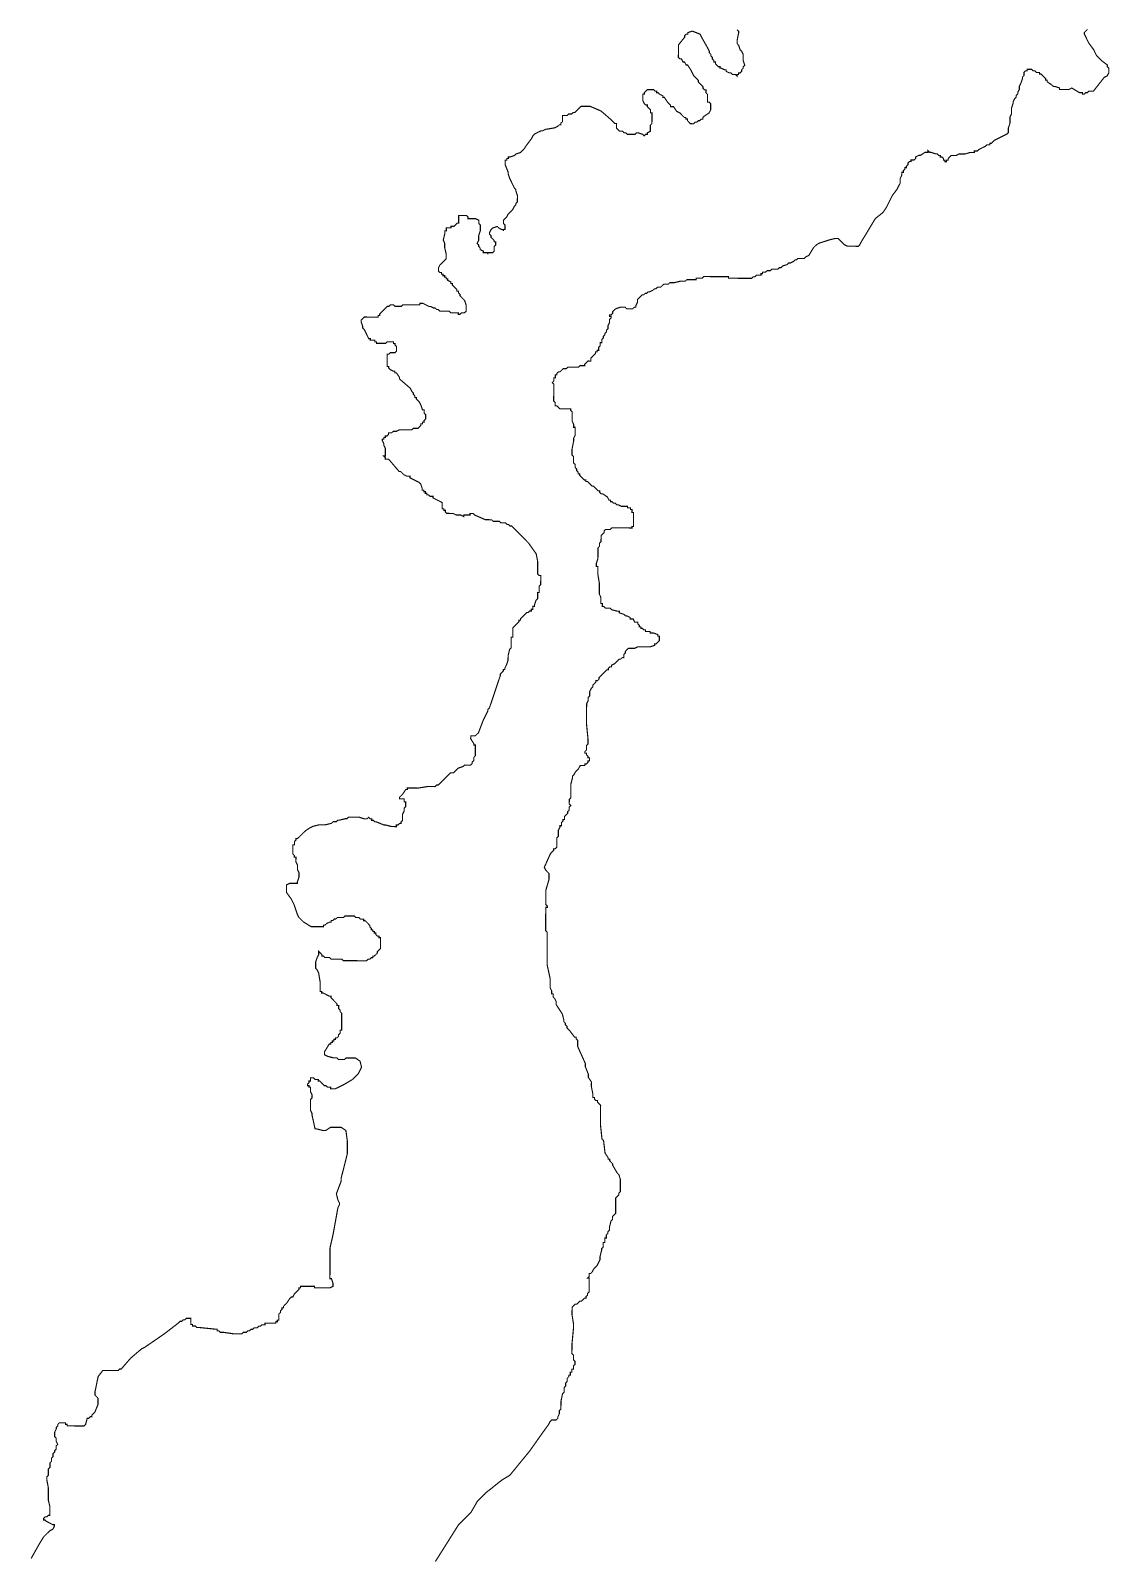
# Model space of a CAD drawing. Header units: metres. Extents: x 319816 to 366074, y 1739234 to 1838803.
# Drawn here: x 355863 to 358699, y 1747260 to 1751273 of the extents above; entities that cross this region are included whole.
import ezdxf

# ---------------------------------------------------------------- set-up
doc = ezdxf.new("R2010")
doc.units = ezdxf.units.M
doc.header["$MEASUREMENT"] = 0
doc.layers.add('HAZARDS LINE', color=1, linetype='Continuous')

msp = doc.modelspace()

# ---------------------------------------------------------------- linework, layer by layer
at = {"layer": 'HAZARDS LINE', "lineweight": 18, "const_width": 3}
for points in [[(357719.9, 1751274.8), (357723.9, 1751270.7), (357723.9, 1751266.7), (357719.8, 1751246.4), (357719.8, 1751242.3), (357719.8, 1751238.3), (357723.8, 1751234.2), (357727.8, 1751222), (357731.9, 1751217.9), (357735.9, 1751209.8), (357735.9, 1751205.8), (357735.9, 1751201.7), (357735.9, 1751197.6), (357735.8, 1751193.6), (357739.8, 1751181.4), (357735.8, 1751177.4), (357735.8, 1751173.3), (357731.7, 1751169.3), (357731.7, 1751165.2), (357727.6, 1751161.2), (357723.6, 1751161.2), (357723.5, 1751157.1), (357719.5, 1751157.1), (357719.5, 1751153.1), (357715.4, 1751157.2), (357711.4, 1751157.2), (357707.3, 1751157.2), (357703.3, 1751161.3), (357699.2, 1751161.3), (357691.1, 1751165.4), (357691.1, 1751169.4), (357687.1, 1751169.4), (357679, 1751173.5), (357674.9, 1751173.5), (357674.9, 1751177.6), (357670.9, 1751177.6), (357666.8, 1751181.7), (357662.8, 1751185.7), (357662.8, 1751189.8), (357658.8, 1751189.8), (357658.8, 1751193.9), (357654.7, 1751197.9), (357654.7, 1751202), (357650.7, 1751206.1), (357650.7, 1751210.1), (357646.7, 1751214.2), (357646.7, 1751218.3), (357642.7, 1751226.4), (357626.5, 1751254.8), (357622.5, 1751263), (357602.3, 1751271.1), (357590.1, 1751267.1), (357590.1, 1751263.1), (357586, 1751263.1), (357581.9, 1751259.1), (357581.9, 1751255), (357565.6, 1751234.8), (357565.6, 1751230.7), (357565.5, 1751206.4), (357565.5, 1751202.3), (357569.6, 1751198.2), (357573.6, 1751198.2), (357577.6, 1751190.1), (357581.7, 1751190.1), (357585.7, 1751182), (357589.8, 1751181.9), (357597.8, 1751169.7), (357605.9, 1751153.5), (357609.9, 1751149.4), (357618, 1751141.3), (357618, 1751137.2), (357622, 1751133.1), (357626.1, 1751129.1), (357630.1, 1751125), (357630.1, 1751120.9), (357634.2, 1751116.9), (357638.2, 1751116.9), (357638.2, 1751112.8), (357638.2, 1751108.7), (357642.2, 1751104.7), (357642.2, 1751096.6), (357642.2, 1751092.5), (357642.2, 1751088.5), (357642.2, 1751084.4), (357646.2, 1751084.4), (357650.3, 1751080.3), (357650.2, 1751076.3), (357650.2, 1751072.2), (357650.2, 1751068.1), (357650.2, 1751064.1), (357646.1, 1751056), (357633.9, 1751047.9), (357629.8, 1751043.9), (357629.8, 1751039.8), (357625.8, 1751039.8), (357621.7, 1751035.8), (357617.6, 1751035.8), (357613.6, 1751031.8), (357609.5, 1751031.8), (357605.4, 1751027.7), (357601.4, 1751027.7), (357597.3, 1751027.8), (357593.3, 1751031.8), (357589.3, 1751035.9), (357589.3, 1751040), (357585.2, 1751040), (357585.2, 1751044), (357581.2, 1751044), (357569, 1751056.3), (357560.9, 1751060.3), (357552.9, 1751072.5), (357548.8, 1751072.6), (357544.8, 1751072.6), (357544.8, 1751076.6), (357540.7, 1751080.7), (357536.7, 1751084.8), (357528.6, 1751097), (357524.6, 1751097), (357524.6, 1751101), (357516.5, 1751105.1), (357512.4, 1751109.2), (357508.4, 1751109.2), (357508.4, 1751113.3), (357504.3, 1751113.3), (357500.3, 1751117.4), (357496.3, 1751117.4), (357492.2, 1751117.4), (357488.1, 1751117.4), (357484.1, 1751117.4), (357480, 1751113.4), (357475.9, 1751109.3), (357475.9, 1751105.3), (357471.9, 1751105.3), (357471.9, 1751101.2), (357471.8, 1751097.2), (357471.8, 1751093.1), (357471.8, 1751089.1), (357475.8, 1751080.9), (357479.9, 1751076.9), (357483.9, 1751076.8), (357483.9, 1751072.8), (357488, 1751068.7), (357492, 1751064.6), (357492, 1751060.6), (357492, 1751056.5), (357496, 1751056.5), (357496, 1751052.5), (357496, 1751048.4), (357496, 1751044.3), (357496, 1751040.3), (357496, 1751036.2), (357495.9, 1751032.2), (357495.9, 1751028.1), (357491.9, 1751024.1), (357491.8, 1751020), (357491.8, 1751016), (357491.8, 1751011.9), (357491.8, 1751007.9), (357483.7, 1751003.8), (357483.7, 1750999.8), (357479.6, 1750999.8), (357475.5, 1750995.7), (357471.5, 1750999.8), (357459.3, 1751003.9), (357455.3, 1751003.9), (357451.2, 1750999.9), (357443.1, 1750999.9), (357439, 1750999.9), (357435, 1750999.9), (357430.9, 1751000), (357426.9, 1751004), (357422.8, 1751004), (357418.8, 1751008.1), (357414.7, 1751008.1), (357410.7, 1751008.1), (357406.6, 1751012.2), (357402.6, 1751016.3), (357402.6, 1751024.4), (357402.6, 1751028.5), (357398.6, 1751028.5), (357394.5, 1751032.5), (357390.5, 1751036.6), (357362.2, 1751061.1), (357333.8, 1751073.3), (357329.8, 1751073.3), (357325.7, 1751073.4), (357321.7, 1751073.4), (357317.6, 1751073.4), (357313.6, 1751073.4), (357309.5, 1751073.4), (357305.4, 1751069.4), (357301.4, 1751065.3), (357297.3, 1751061.3), (357293.2, 1751057.2), (357289.2, 1751057.3), (357285.1, 1751053.2), (357281, 1751053.2), (357277, 1751053.2), (357272.9, 1751049.2), (357268.9, 1751049.2), (357264.8, 1751049.2), (357260.8, 1751049.2), (357260.7, 1751033), (357256.6, 1751029), (357256.6, 1751024.9), (357252.6, 1751024.9), (357248.5, 1751020.9), (357240.4, 1751016.9), (357216, 1751012.9), (357207.9, 1751008.9), (357203.8, 1751008.9), (357195.7, 1751004.9), (357187.6, 1751000.8), (357183.5, 1750996.8), (357179.4, 1750988.7), (357167.2, 1750972.5), (357159, 1750960.4), (357155, 1750956.3), (357150.9, 1750952.3), (357138.7, 1750948.3), (357134.6, 1750944.2), (357122.5, 1750940.2), (357118.4, 1750940.2), (357118.4, 1750936.2), (357114.3, 1750936.2), (357114.3, 1750932.1), (357110.3, 1750932.1), (357110.2, 1750920), (357118.3, 1750899.7), (357118.2, 1750895.6), (357122.3, 1750883.4), (357130.3, 1750867.2), (357134.3, 1750859), (357138.4, 1750855), (357138.4, 1750850.9), (357142.4, 1750838.7), (357142.4, 1750834.7), (357142.3, 1750830.6), (357142.3, 1750826.5), (357142.3, 1750822.5), (357138.2, 1750818.4), (357138.2, 1750814.4), (357134.2, 1750810.3), (357130.1, 1750802.2), (357121.9, 1750794.2), (357117.9, 1750790.1), (357113.8, 1750782), (357109.7, 1750778), (357105.6, 1750773.9), (357105.6, 1750769.9), (357105.6, 1750765.8), (357109.6, 1750761.8), (357109.6, 1750757.7), (357109.6, 1750753.6), (357109.6, 1750749.6), (357105.5, 1750749.6), (357105.5, 1750745.5), (357105.5, 1750749.6), (357101.5, 1750749.6), (357093.4, 1750753.7), (357089.4, 1750757.8), (357077.2, 1750753.8), (357073.1, 1750749.7), (357069, 1750741.6), (357069, 1750737.6), (357073, 1750733.5), (357073, 1750729.4), (357077.1, 1750725.4), (357081.1, 1750721.3), (357081.1, 1750717.2), (357085.2, 1750717.2), (357085.1, 1750713.2), (357085.1, 1750709.1), (357081.1, 1750705.1), (357081, 1750701), (357081, 1750696.9), (357081, 1750692.9), (357076.9, 1750688.8), (357072.9, 1750688.9), (357068.8, 1750688.9), (357064.8, 1750688.9), (357064.8, 1750684.8), (357064.8, 1750688.9), (357060.7, 1750688.9), (357056.7, 1750688.9), (357052.6, 1750688.9), (357052.6, 1750693), (357044.5, 1750697.1), (357044.5, 1750701.1), (357040.5, 1750705.2), (357040.5, 1750709.3), (357036.5, 1750713.3), (357040.5, 1750721.4), (357040.6, 1750725.5), (357040.6, 1750729.5), (357040.6, 1750733.6), (357044.7, 1750745.8), (357044.7, 1750749.8), (357044.7, 1750753.9), (357044.7, 1750757.9), (357044.7, 1750762), (357040.7, 1750766.1), (357040.7, 1750770.1), (357040.7, 1750774.2), (357032.6, 1750778.3), (357028.6, 1750778.3), (357024.5, 1750778.3), (357020.5, 1750778.3), (357016.4, 1750778.3), (357012.4, 1750778.3), (357012.4, 1750782.4), (357008.3, 1750786.5), (357004.3, 1750786.5), (357000.2, 1750786.5), (356996.2, 1750786.5), (356992.1, 1750786.5), (356988.1, 1750786.5), (356988, 1750782.5), (356988, 1750778.4), (356988, 1750774.4), (356988, 1750770.3), (356988, 1750766.2), (356983.9, 1750766.3), (356979.9, 1750762.2), (356975.8, 1750758.2), (356967.7, 1750758.2), (356967.7, 1750754.1), (356963.6, 1750754.2), (356959.5, 1750754.2), (356955.5, 1750754.2), (356955.5, 1750750.1), (356955.5, 1750746.1), (356951.4, 1750746.1), (356951.4, 1750742), (356951.4, 1750738), (356947.3, 1750721.8), (356951.3, 1750713.6), (356951.3, 1750709.6), (356951.3, 1750705.5), (356951.2, 1750701.5), (356955.2, 1750685.2), (356955.2, 1750681.2), (356955.2, 1750677.1), (356955.2, 1750673.1), (356951.1, 1750669), (356947.1, 1750665), (356943, 1750660.9), (356938.9, 1750656.9), (356934.8, 1750648.8), (356934.8, 1750644.7), (356934.8, 1750640.7), (356938.8, 1750636.6), (356942.9, 1750636.6), (356942.9, 1750632.5), (356946.9, 1750632.5), (356946.9, 1750628.5), (356951, 1750628.4), (356951, 1750624.4), (356955, 1750624.4), (356955, 1750620.3), (356959.1, 1750620.3), (356959.1, 1750616.2), (356967.1, 1750612.2), (356967.1, 1750608.1), (356971.2, 1750608.1), (356971.2, 1750604), (356975.2, 1750600), (356979.3, 1750595.9), (356983.3, 1750591.8), (356983.3, 1750587.8), (356987.3, 1750587.7), (356987.3, 1750583.7), (356991.4, 1750579.6), (356991.4, 1750575.6), (356995.4, 1750571.5), (356999.4, 1750567.4), (357003.5, 1750563.4), (357007.5, 1750551.2), (357007.5, 1750547.1), (357007.4, 1750539), (357007.4, 1750534.9), (357003.4, 1750530.9), (356999.3, 1750530.9), (356995.3, 1750530.9), (356991.2, 1750526.9), (356987.1, 1750526.9), (356987.1, 1750531), (356983.1, 1750531), (356979, 1750531), (356975, 1750531), (356966.9, 1750531), (356962.8, 1750535.1), (356958.8, 1750535.1), (356954.7, 1750535.1), (356946.6, 1750535.2), (356942.5, 1750535.2), (356938.5, 1750535.2), (356934.4, 1750539.3), (356930.4, 1750539.3), (356926.3, 1750543.3), (356922.3, 1750543.4), (356914.2, 1750547.4), (356910.1, 1750547.5), (356893.9, 1750555.6), (356889.9, 1750555.6), (356885.8, 1750555.7), (356885.8, 1750551.6), (356881.8, 1750551.6), (356877.7, 1750551.6), (356873.6, 1750551.6), (356861.5, 1750551.7), (356857.4, 1750551.7), (356853.4, 1750551.7), (356849.3, 1750551.7), (356845.2, 1750551.7), (356841.2, 1750551.8), (356837.1, 1750547.7), (356829, 1750547.7), (356825, 1750547.8), (356820.9, 1750547.8), (356816.9, 1750551.8), (356812.8, 1750551.9), (356808.7, 1750551.9), (356804.7, 1750547.8), (356800.6, 1750547.8), (356796.5, 1750543.8), (356780.3, 1750527.6), (356780.2, 1750523.6), (356776.2, 1750523.6), (356776.2, 1750519.5), (356772.1, 1750519.6), (356768.1, 1750519.6), (356764, 1750519.6), (356747.8, 1750519.6), (356743.7, 1750519.7), (356739.7, 1750519.7), (356735.6, 1750515.6), (356731.5, 1750511.6), (356731.5, 1750507.5), (356735.5, 1750495.3), (356735.5, 1750491.3), (356739.6, 1750487.2), (356751.6, 1750462.8), (356755.7, 1750462.8), (356755.7, 1750458.8), (356763.8, 1750458.7), (356767.8, 1750458.7), (356767.8, 1750454.7), (356771.9, 1750454.6), (356771.9, 1750450.6), (356775.9, 1750450.6), (356780, 1750450.6), (356788.1, 1750450.5), (356796.2, 1750450.5), (356800.3, 1750454.5), (356804.3, 1750454.5), (356808.4, 1750454.5), (356812.5, 1750454.5), (356816.5, 1750454.5), (356816.5, 1750450.4), (356820.5, 1750450.4), (356820.5, 1750446.4), (356824.6, 1750442.3), (356824.6, 1750438.2), (356824.5, 1750434.2), (356824.5, 1750430.1), (356820.5, 1750426.1), (356816.4, 1750426.1), (356812.3, 1750426.1), (356808.3, 1750426.1), (356804.2, 1750422.1), (356800.2, 1750422.1), (356800.2, 1750418), (356800.1, 1750414), (356800.1, 1750397.7), (356800.1, 1750393.7), (356800.1, 1750389.6), (356804.1, 1750389.6), (356804.1, 1750385.6), (356808.1, 1750381.5), (356816.2, 1750377.4), (356820.3, 1750377.4), (356820.3, 1750373.3), (356824.3, 1750373.3), (356832.4, 1750361.1), (356832.4, 1750357.1), (356860.7, 1750332.6), (356864.7, 1750324.5), (356868.8, 1750320.4), (356868.7, 1750316.4), (356872.8, 1750312.3), (356872.8, 1750308.2), (356876.8, 1750308.2), (356876.8, 1750304.2), (356880.9, 1750300.1), (356884.9, 1750296), (356888.9, 1750287.9), (356892.9, 1750275.7), (356897, 1750275.7), (356897, 1750271.6), (356897, 1750267.6), (356901, 1750263.5), (356901, 1750259.5), (356901, 1750255.4), (356901, 1750251.3), (356896.9, 1750247.3), (356896.9, 1750243.2), (356892.8, 1750243.3), (356892.8, 1750239.2), (356888.7, 1750239.2), (356888.7, 1750235.2), (356884.7, 1750231.1), (356880.6, 1750227.1), (356876.5, 1750227.1), (356868.4, 1750227.1), (356864.4, 1750223.1), (356860.3, 1750223.1), (356856.2, 1750223.1), (356852.2, 1750223.1), (356848.1, 1750223.1), (356844.1, 1750223.2), (356840, 1750223.2), (356836, 1750223.2), (356831.9, 1750223.2), (356823.8, 1750219.2), (356819.7, 1750219.2), (356815.7, 1750219.2), (356811.6, 1750215.2), (356807.5, 1750215.2), (356803.5, 1750215.2), (356803.5, 1750211.1), (356799.4, 1750207.1), (356795.3, 1750207.1), (356795.3, 1750203), (356791.3, 1750203.1), (356791.3, 1750199), (356787.2, 1750199), (356787.2, 1750195), (356791.2, 1750186.8), (356791.2, 1750182.8), (356795.2, 1750174.6), (356795.2, 1750170.6), (356795.2, 1750162.5), (356795.2, 1750158.4), (356795.2, 1750154.4), (356791.1, 1750154.4), (356795.1, 1750150.3), (356795.1, 1750146.2), (356799.2, 1750146.2), (356803.2, 1750146.2), (356807.3, 1750142.1), (356831.5, 1750113.7), (356835.6, 1750113.6), (356843.7, 1750105.5), (356851.8, 1750101.4), (356859.9, 1750101.4), (356859.8, 1750097.3), (356884.1, 1750085.1), (356888.2, 1750081), (356892.2, 1750068.8), (356892.2, 1750064.8), (356896.2, 1750064.7), (356896.2, 1750060.7), (356900.3, 1750060.7), (356900.3, 1750056.6), (356904.3, 1750056.6), (356904.3, 1750052.5), (356908.4, 1750052.5), (356912.4, 1750048.5), (356920.5, 1750048.4), (356920.5, 1750044.4), (356944.8, 1750032.1), (356944.8, 1750028.1), (356944.8, 1750024), (356944.8, 1750020), (356944.7, 1750015.9), (356948.8, 1750015.9), (356948.8, 1750011.8), (356952.8, 1750011.8), (356952.8, 1750007.8), (356956.9, 1750003.7), (356960.9, 1750003.7), (356969, 1750003.6), (356973.1, 1750003.6), (356981.2, 1749999.5), (356985.2, 1749999.5), (356989.3, 1749999.5), (356993.4, 1749999.5), (357001.4, 1749995.4), (357001.5, 1749999.5), (357005.5, 1749999.5), (357009.6, 1749999.4), (357013.6, 1749999.4), (357017.7, 1749999.4), (357017.7, 1750003.5), (357021.8, 1750003.4), (357025.8, 1750003.4), (357029.9, 1749999.4), (357058.2, 1749987.1), (357062.3, 1749987.1), (357070.4, 1749987), (357074.4, 1749987), (357078.5, 1749983), (357082.5, 1749982.9), (357086.6, 1749982.9), (357090.6, 1749982.9), (357094.7, 1749982.9), (357098.7, 1749978.8), (357102.8, 1749978.8), (357106.8, 1749978.8), (357110.9, 1749978.8), (357114.9, 1749974.7), (357119, 1749974.7), (357123, 1749970.6), (357127.1, 1749970.6), (357135.2, 1749962.5), (357143.3, 1749954.3), (357171.6, 1749925.8), (357191.7, 1749897.4), (357195.7, 1749877.1), (357195.7, 1749864.9), (357195.7, 1749860.8), (357195.6, 1749856.8), (357195.6, 1749852.7), (357195.6, 1749848.7), (357195.6, 1749844.6), (357199.6, 1749840.5), (357203.7, 1749840.5), (357203.7, 1749836.5), (357203.7, 1749832.4), (357203.7, 1749828.4), (357203.6, 1749824.3), (357203.6, 1749820.2), (357203.6, 1749816.2), (357199.5, 1749812.1), (357199.5, 1749795.9), (357195.4, 1749795.9), (357195.4, 1749791.9), (357195.4, 1749787.8), (357195.4, 1749783.8), (357195.4, 1749779.7), (357191.3, 1749775.7), (357187.2, 1749763.5), (357187.2, 1749759.5), (357183.1, 1749759.5), (357183.1, 1749755.4), (357183.1, 1749751.4), (357179, 1749751.4), (357179, 1749747.3), (357175, 1749747.3), (357170.9, 1749743.3), (357166.9, 1749743.3), (357162.8, 1749739.3), (357158.7, 1749735.2), (357150.6, 1749727.1), (357150.6, 1749723.1), (357146.5, 1749723.1), (357146.5, 1749719), (357130.2, 1749702.9), (357130.2, 1749698.8), (357130.2, 1749694.7), (357130.2, 1749690.7), (357130.1, 1749678.5), (357126.1, 1749678.5), (357126, 1749650.1), (357121.9, 1749646.1), (357117.8, 1749629.9), (357117.8, 1749625.8), (357117.7, 1749617.7), (357113.6, 1749605.6), (357109.5, 1749597.5), (357109.5, 1749593.4), (357105.5, 1749593.4), (357105.5, 1749589.4), (357101.4, 1749585.3), (357097.3, 1749581.3), (357097.3, 1749577.2), (357068.6, 1749492.1), (357064.5, 1749488.1), (357064.5, 1749484), (357060.4, 1749475.9), (357052.3, 1749459.7), (357040, 1749427.3), (357035.9, 1749423.3), (357031.8, 1749419.2), (357027.8, 1749419.2), (357023.7, 1749419.3), (357019.7, 1749419.3), (357019.7, 1749415.2), (357019.6, 1749411.2), (357027.7, 1749399), (357027.7, 1749394.9), (357031.8, 1749394.9), (357031.7, 1749390.8), (357031.7, 1749386.8), (357031.7, 1749382.7), (357031.7, 1749378.7), (357031.7, 1749374.6), (357031.7, 1749370.6), (357031.7, 1749366.5), (357027.6, 1749362.5), (357027.6, 1749358.4), (357027.6, 1749354.3), (357023.5, 1749350.3), (357023.5, 1749346.2), (357019.4, 1749342.2), (357015.3, 1749342.2), (357011.3, 1749342.2), (357007.2, 1749342.2), (357003.2, 1749342.3), (356999.1, 1749338.2), (356986.9, 1749334.2), (356978.8, 1749326.1), (356974.7, 1749322.1), (356966.6, 1749322.1), (356962.5, 1749318.1), (356958.5, 1749314), (356954.4, 1749310), (356950.3, 1749305.9), (356946.2, 1749301.9), (356942.2, 1749297.9), (356938.1, 1749293.8), (356934, 1749289.8), (356930, 1749289.8), (356925.9, 1749285.7), (356921.8, 1749285.8), (356917.8, 1749285.8), (356913.7, 1749285.8), (356909.7, 1749285.8), (356905.6, 1749285.8), (356881.3, 1749281.8), (356877.2, 1749281.9), (356869.1, 1749281.9), (356861, 1749281.9), (356856.9, 1749281.9), (356852.9, 1749281.9), (356852.9, 1749277.9), (356848.8, 1749277.9), (356840.7, 1749265.8), (356836.6, 1749261.7), (356832.5, 1749257.7), (356832.5, 1749253.6), (356836.6, 1749253.6), (356840.6, 1749253.6), (356844.7, 1749253.6), (356844.7, 1749249.5), (356844.6, 1749245.5), (356848.7, 1749245.4), (356848.7, 1749241.4), (356848.6, 1749233.3), (356844.6, 1749229.2), (356844.5, 1749221.1), (356840.5, 1749213), (356840.4, 1749209), (356840.4, 1749204.9), (356840.4, 1749200.9), (356840.4, 1749196.8), (356836.3, 1749192.8), (356836.3, 1749188.7), (356832.3, 1749188.7), (356828.2, 1749184.7), (356824.1, 1749184.7), (356824.1, 1749180.6), (356820.1, 1749180.6), (356812, 1749180.7), (356795.7, 1749184.8), (356791.7, 1749184.8), (356771.4, 1749193), (356767.4, 1749193), (356763.3, 1749197.1), (356759.3, 1749197.1), (356759.3, 1749201.1), (356755.2, 1749201.2), (356751.2, 1749205.2), (356747.1, 1749201.2), (356739, 1749201.2), (356726.9, 1749205.3), (356722.8, 1749205.3), (356718.8, 1749205.3), (356714.7, 1749205.4), (356710.6, 1749205.4), (356706.6, 1749205.4), (356702.5, 1749205.4), (356698.5, 1749205.4), (356694.4, 1749201.4), (356690.3, 1749201.4), (356674.1, 1749197.4), (356670.1, 1749197.4), (356666, 1749193.4), (356657.9, 1749193.4), (356653.8, 1749189.3), (356637.6, 1749185.4), (356633.5, 1749185.4), (356629.4, 1749185.4), (356625.4, 1749185.4), (356621.3, 1749185.4), (356605.1, 1749181.4), (356597, 1749177.4), (356584.8, 1749169.3), (356564.4, 1749149.1), (356560.4, 1749149.1), (356560.3, 1749145.1), (356556.3, 1749141), (356556.2, 1749132.9), (356552.2, 1749132.9), (356552.2, 1749128.9), (356552.2, 1749124.8), (356552.1, 1749120.7), (356552.1, 1749116.7), (356552.1, 1749112.6), (356552.1, 1749108.6), (356556.1, 1749104.5), (356556.1, 1749100.4), (356560.2, 1749100.4), (356560.2, 1749096.4), (356560.1, 1749088.3), (356564.2, 1749080.1), (356564.1, 1749072), (356564.1, 1749068), (356568.2, 1749059.8), (356568.1, 1749055.8), (356568.1, 1749051.7), (356568.1, 1749047.7), (356564, 1749035.5), (356564, 1749031.5), (356559.9, 1749031.5), (356555.9, 1749031.5), (356551.8, 1749031.5), (356547.8, 1749031.5), (356543.7, 1749031.5), (356535.6, 1749027.5), (356535.6, 1749023.4), (356535.5, 1749011.3), (356535.5, 1749007.2), (356547.6, 1748990.9), (356555.7, 1748974.7), (356563.7, 1748950.3), (356567.7, 1748942.2), (356571.8, 1748938.1), (356579.9, 1748930), (356600.1, 1748917.7), (356604.2, 1748917.7), (356608.2, 1748917.7), (356612.3, 1748917.7), (356620.4, 1748917.7), (356624.4, 1748917.6), (356628.5, 1748917.6), (356632.5, 1748917.6), (356632.6, 1748921.7), (356636.6, 1748921.7), (356640.7, 1748925.7), (356648.8, 1748929.7), (356652.9, 1748929.7), (356652.9, 1748933.8), (356656.9, 1748933.8), (356661, 1748937.8), (356665.1, 1748937.8), (356669.1, 1748941.8), (356673.2, 1748941.8), (356677.2, 1748941.8), (356681.3, 1748941.8), (356685.4, 1748941.8), (356689.4, 1748945.8), (356693.5, 1748945.8), (356697.5, 1748945.8), (356701.6, 1748945.8), (356705.7, 1748945.8), (356709.7, 1748945.7), (356713.8, 1748945.7), (356717.8, 1748941.7), (356721.9, 1748941.6), (356725.9, 1748941.6), (356730, 1748937.6), (356734, 1748937.5), (356738.1, 1748937.5), (356738.1, 1748933.5), (356742.1, 1748933.5), (356746.2, 1748929.4), (356750.2, 1748925.3), (356754.2, 1748921.2), (356754.2, 1748917.2), (356758.3, 1748913.1), (356758.3, 1748909.1), (356762.3, 1748909), (356762.3, 1748905), (356766.4, 1748905), (356766.3, 1748900.9), (356770.4, 1748900.9), (356770.4, 1748896.8), (356774.4, 1748892.8), (356778.5, 1748892.8), (356778.5, 1748888.7), (356782.5, 1748888.7), (356782.5, 1748884.6), (356782.5, 1748880.6), (356782.5, 1748876.5), (356782.5, 1748872.5), (356782.4, 1748868.4), (356782.4, 1748864.3), (356782.4, 1748860.3), (356778.3, 1748856.2), (356774.3, 1748852.2), (356774.3, 1748848.1), (356770.2, 1748844.1), (356766.1, 1748840.1), (356762.1, 1748840.1), (356762.1, 1748836), (356758, 1748836), (356753.9, 1748832), (356749.9, 1748832), (356745.8, 1748828), (356741.7, 1748828), (356737.7, 1748828), (356733.6, 1748828), (356729.6, 1748828), (356725.5, 1748828), (356721.5, 1748828.1), (356717.4, 1748828.1), (356713.3, 1748828.1), (356709.3, 1748828.1), (356705.2, 1748828.1), (356701.2, 1748828.1), (356697.1, 1748828.1), (356693.1, 1748828.2), (356689, 1748828.2), (356685, 1748828.2), (356680.9, 1748832.3), (356676.9, 1748832.3), (356672.8, 1748832.3), (356668.7, 1748832.3), (356664.7, 1748832.3), (356660.6, 1748832.3), (356656.6, 1748832.3), (356652.5, 1748832.4), (356648.5, 1748836.4), (356644.4, 1748836.4), (356640.4, 1748836.5), (356636.3, 1748836.5), (356632.3, 1748840.5), (356628.2, 1748840.6), (356628.2, 1748844.6), (356620.1, 1748852.8), (356620.1, 1748848.7), (356620.1, 1748844.6), (356616, 1748836.5), (356611.9, 1748824.4), (356611.9, 1748820.3), (356611.9, 1748812.2), (356611.9, 1748808.2), (356615.9, 1748804.1), (356619.9, 1748796), (356623.9, 1748771.6), (356623.9, 1748755.4), (356623.8, 1748751.3), (356623.8, 1748747.3), (356627.9, 1748747.3), (356627.9, 1748743.2), (356631.9, 1748743.2), (356640, 1748739.1), (356648.1, 1748735), (356652.2, 1748735), (356652.2, 1748730.9), (356656.2, 1748726.9), (356660.2, 1748722.8), (356664.3, 1748718.7), (356668.3, 1748714.7), (356668.3, 1748710.6), (356672.4, 1748710.6), (356672.4, 1748706.5), (356672.3, 1748702.5), (356676.4, 1748698.4), (356676.4, 1748694.3), (356680.4, 1748690.3), (356680.4, 1748686.2), (356680.4, 1748682.2), (356680.4, 1748678.1), (356680.3, 1748674), (356680.3, 1748670), (356680.3, 1748665.9), (356680.3, 1748661.9), (356680.3, 1748657.8), (356680.3, 1748653.8), (356680.3, 1748649.7), (356680.2, 1748645.6), (356676.2, 1748645.7), (356676.2, 1748641.6), (356676.2, 1748637.5), (356672.1, 1748633.5), (356672.1, 1748629.4), (356668, 1748625.4), (356664, 1748625.4), (356663.9, 1748621.4), (356659.9, 1748621.4), (356659.9, 1748617.3), (356655.8, 1748617.3), (356655.8, 1748613.3), (356651.7, 1748613.3), (356651.7, 1748609.2), (356647.7, 1748609.3), (356635.4, 1748589), (356635.4, 1748585), (356635.4, 1748580.9), (356643.5, 1748576.8), (356659.7, 1748572.7), (356663.8, 1748572.7), (356667.8, 1748572.7), (356671.9, 1748568.6), (356675.9, 1748568.6), (356680, 1748568.6), (356684, 1748568.6), (356688.1, 1748568.5), (356692.2, 1748572.6), (356696.2, 1748572.6), (356700.3, 1748572.6), (356704.3, 1748572.5), (356708.4, 1748572.5), (356712.4, 1748572.5), (356716.5, 1748572.5), (356728.6, 1748564.3), (356732.6, 1748548.1), (356724.5, 1748531.9), (356708.2, 1748515.7), (356687.9, 1748503.6), (356663.5, 1748491.5), (356659.4, 1748491.6), (356655.4, 1748491.6), (356651.3, 1748491.6), (356651.3, 1748495.6), (356647.3, 1748495.7), (356643.2, 1748495.7), (356639.2, 1748499.7), (356635.1, 1748499.8), (356631.1, 1748503.8), (356623, 1748512), (356618.9, 1748512), (356618.9, 1748516), (356614.9, 1748516.1), (356610.8, 1748516.1), (356606.8, 1748520.1), (356602.7, 1748520.2), (356598.7, 1748520.2), (356598.7, 1748516.1), (356598.6, 1748512.1), (356594.6, 1748512.1), (356594.6, 1748508), (356590.5, 1748504), (356590.5, 1748499.9), (356594.5, 1748499.9), (356594.5, 1748495.8), (356598.6, 1748495.8), (356598.6, 1748491.8), (356598.6, 1748487.7), (356598.5, 1748483.7), (356602.6, 1748475.5), (356602.5, 1748467.4), (356598.5, 1748463.4), (356598.5, 1748459.3), (356598.4, 1748455.3), (356598.4, 1748451.2), (356598.4, 1748443.1), (356598.4, 1748439), (356598.4, 1748435), (356602.4, 1748426.9), (356602.4, 1748422.8), (356610.4, 1748386.3), (356614.4, 1748386.2), (356630.6, 1748382.1), (356638.7, 1748382.1), (356650.9, 1748390.2), (356655, 1748390.2), (356659.1, 1748390.1), (356667.2, 1748390.1), (356671.2, 1748390.1), (356679.3, 1748390.1), (356691.5, 1748381.9), (356695.4, 1748353.5), (356695.3, 1748321), (356678.9, 1748256.2), (356678.8, 1748248.1), (356666.5, 1748215.7), (356670.5, 1748199.4), (356674.6, 1748191.3), (356674.6, 1748187.2), (356670.5, 1748179.1), (356658.1, 1748110.2), (356649.8, 1748073.7), (356649.8, 1748069.7), (356649.7, 1748053.5), (356649.7, 1748049.4), (356649.7, 1748033.2), (356649.7, 1748029.1), (356649.5, 1747996.7), (356649.5, 1747992.6), (356653.6, 1747992.6), (356657.6, 1747980.4), (356657.6, 1747972.3), (356649.4, 1747968.3), (356633.2, 1747968.3), (356629.2, 1747968.3), (356625.1, 1747968.4), (356621, 1747968.4), (356617, 1747968.4), (356608.9, 1747968.4), (356608.9, 1747972.5), (356604.8, 1747972.5), (356592.7, 1747972.5), (356588.6, 1747972.5), (356584.6, 1747972.6), (356580.5, 1747972.6), (356576.4, 1747972.6), (356572.4, 1747972.6), (356572.4, 1747968.5), (356568.3, 1747968.6), (356568.3, 1747964.5), (356560.2, 1747956.4), (356556.1, 1747952.4), (356552, 1747944.3), (356547.9, 1747944.3), (356543.9, 1747940.3), (356535.7, 1747928.1), (356531.6, 1747924.1), (356527.6, 1747920), (356527.6, 1747916), (356523.5, 1747916), (356523.5, 1747911.9), (356519.4, 1747907.9), (356519.4, 1747903.8), (356515.3, 1747899.8), (356515.3, 1747895.7), (356515.3, 1747891.7), (356515.3, 1747887.6), (356515.3, 1747883.6), (356511.2, 1747883.6), (356511.2, 1747879.5), (356507.2, 1747879.5), (356507.1, 1747875.5), (356503.1, 1747875.5), (356499, 1747875.5), (356495, 1747875.5), (356490.9, 1747875.5), (356486.9, 1747875.5), (356482.8, 1747875.6), (356478.7, 1747875.6), (356478.7, 1747871.5), (356470.6, 1747871.5), (356466.5, 1747867.5), (356462.5, 1747867.5), (356458.4, 1747863.5), (356454.4, 1747863.5), (356450.3, 1747863.5), (356446.2, 1747859.5), (356442.2, 1747859.5), (356438.1, 1747855.4), (356434.1, 1747855.5), (356430, 1747851.4), (356425.9, 1747851.4), (356421.9, 1747851.4), (356417.8, 1747847.4), (356413.7, 1747847.4), (356409.7, 1747847.4), (356401.6, 1747847.5), (356397.5, 1747847.5), (356369.1, 1747851.6), (356361, 1747851.7), (356357, 1747855.7), (356352.9, 1747855.7), (356352.9, 1747859.8), (356348.9, 1747859.8), (356308.3, 1747864), (356304.3, 1747864), (356300.2, 1747864), (356296.2, 1747868.1), (356292.1, 1747868.1), (356288.1, 1747868.1), (356288.1, 1747872.2), (356284, 1747872.2), (356284.1, 1747876.3), (356284.1, 1747884.4), (356284.1, 1747888.4), (356280, 1747888.5), (356276, 1747888.5), (356271.9, 1747888.5), (356267.9, 1747884.4), (356263.8, 1747884.5), (356259.7, 1747880.4), (356255.7, 1747880.4), (356251.6, 1747876.4), (356215, 1747848.1), (356162.1, 1747811.8), (356154, 1747807.8), (356125.5, 1747783.5), (356101.1, 1747755.2), (356097, 1747755.2), (356093, 1747751.2), (356084.9, 1747751.2), (356064.6, 1747751.3), (356056.5, 1747751.3), (356052.4, 1747751.3), (356040.2, 1747735.2), (356031.9, 1747694.6), (356031.9, 1747690.6), (356031.9, 1747686.5), (356040, 1747678.4), (356039.9, 1747670.2), (356039.9, 1747662.1), (356031.7, 1747641.9), (356023.6, 1747633.8), (356023.6, 1747629.7), (356019.5, 1747629.8), (356015.5, 1747625.7), (356011.4, 1747625.7), (356007.3, 1747609.5), (356003.2, 1747605.5), (355999.2, 1747605.5), (355995.1, 1747605.5), (355991, 1747605.5), (355987, 1747605.5), (355974.8, 1747605.6), (355970.8, 1747605.6), (355966.7, 1747605.6), (355962.6, 1747605.6), (355958.6, 1747605.6), (355958.6, 1747609.7), (355954.6, 1747609.7), (355954.6, 1747613.8), (355950.5, 1747613.8), (355946.5, 1747613.8), (355942.4, 1747613.8), (355938.3, 1747613.8), (355934.3, 1747609.8), (355934.3, 1747605.7), (355930.2, 1747601.7), (355930.2, 1747597.6), (355926.1, 1747589.5), (355926.1, 1747585.5), (355926.1, 1747581.4), (355926, 1747577.3), (355930.1, 1747573.3), (355930.1, 1747565.2), (355934.1, 1747557), (355930, 1747553), (355930, 1747544.9), (355925.9, 1747540.8), (355925.9, 1747536.8), (355921.8, 1747532.7), (355921.8, 1747528.7), (355921.8, 1747524.6), (355917.7, 1747520.6), (355917.7, 1747516.5), (355917.7, 1747512.5), (355913.6, 1747508.4), (355913.6, 1747504.4), (355913.6, 1747500.3), (355913.6, 1747496.3), (355909.5, 1747492.2), (355909.5, 1747488.2), (355909.5, 1747484.1), (355909.5, 1747480), (355909.5, 1747476), (355905.4, 1747471.9), (355905.4, 1747467.9), (355905.4, 1747463.8), (355909.3, 1747443.5), (355909.3, 1747439.5), (355909.3, 1747435.4), (355909.3, 1747431.4), (355909.3, 1747427.3), (355909.3, 1747423.2), (355909.3, 1747419.2), (355909.2, 1747415.1), (355909.2, 1747411.1), (355913.2, 1747394.8), (355913.2, 1747390.8), (355913.2, 1747386.7), (355913.2, 1747382.7), (355913.1, 1747370.5), (355909.1, 1747370.5), (355905, 1747366.5), (355901, 1747366.5), (355896.9, 1747362.4), (355896.9, 1747358.4), (355900.9, 1747358.4), (355905, 1747354.3), (355913.1, 1747350.2), (355921.2, 1747346.1), (355925.2, 1747346.1), (355925.2, 1747342.1), (355921.1, 1747334), (355913, 1747329.9), (355896.7, 1747313.8), (355884.5, 1747293.5), (355864.1, 1747257.1)], [(356926.7, 1747249.2), (356987.9, 1747346.4), (357020.5, 1747378.7), (357036.8, 1747407.1), (357061.2, 1747431.3), (357101.9, 1747463.6), (357122.2, 1747475.7), (357175.2, 1747540.4), (357203.7, 1747580.9), (357224.1, 1747609.2), (357228.2, 1747617.3), (357232.3, 1747621.4), (357236.3, 1747621.3), (357240.4, 1747621.3), (357244.4, 1747621.3), (357248.5, 1747625.4), (357248.5, 1747629.4), (357252.6, 1747637.5), (357252.6, 1747641.6), (357252.6, 1747645.6), (357256.7, 1747649.7), (357256.7, 1747653.7), (357256.7, 1747657.8), (357256.8, 1747661.8), (357256.8, 1747665.9), (357256.8, 1747670), (357260.9, 1747690.2), (357265, 1747694.3), (357265, 1747698.3), (357265, 1747706.4), (357269.1, 1747710.5), (357269.1, 1747714.5), (357269.1, 1747718.6), (357273.2, 1747722.6), (357273.2, 1747726.7), (357273.2, 1747730.7), (357277.3, 1747734.8), (357277.3, 1747738.8), (357281.4, 1747738.8), (357281.4, 1747742.9), (357281.4, 1747746.9), (357285.5, 1747746.9), (357285.5, 1747751), (357285.5, 1747755), (357289.5, 1747755), (357289.6, 1747759.1), (357289.6, 1747763.1), (357293.6, 1747767.2), (357293.7, 1747771.2), (357293.7, 1747775.3), (357289.6, 1747779.4), (357289.6, 1747783.4), (357289.7, 1747787.5), (357289.7, 1747791.5), (357285.6, 1747795.6), (357285.6, 1747799.7), (357285.7, 1747811.8), (357285.7, 1747820), (357289.9, 1747864.6), (357289.9, 1747868.6), (357290, 1747872.7), (357286, 1747897), (357286, 1747901.1), (357286, 1747909.2), (357286.1, 1747913.3), (357286.1, 1747917.3), (357290.1, 1747921.4), (357294.2, 1747925.4), (357298.3, 1747925.4), (357302.3, 1747929.4), (357306.4, 1747933.5), (357310.5, 1747933.5), (357314.5, 1747937.5), (357318.6, 1747941.5), (357322.7, 1747941.5), (357322.7, 1747945.6), (357326.7, 1747949.6), (357326.8, 1747953.7), (357330.8, 1747957.7), (357330.8, 1747961.8), (357330.9, 1747965.8), (357330.9, 1747969.9), (357330.9, 1747973.9), (357330.9, 1747978), (357330.9, 1747982.1), (357330.9, 1747986.1), (357330.9, 1747990.2), (357331, 1747994.2), (357326.9, 1747994.2), (357331, 1747998.3), (357331, 1748002.3), (357331, 1748006.4), (357335.1, 1748006.4), (357339.1, 1748010.4), (357343.2, 1748018.5), (357347.3, 1748022.6), (357351.4, 1748026.6), (357359.5, 1748042.8), (357359.5, 1748046.9), (357359.6, 1748050.9), (357363.7, 1748067.1), (357363.7, 1748071.2), (357367.8, 1748075.2), (357367.8, 1748079.3), (357367.8, 1748087.4), (357371.9, 1748087.4), (357371.9, 1748091.5), (357371.9, 1748095.5), (357371.9, 1748099.6), (357376, 1748099.5), (357376, 1748103.6), (357376, 1748107.7), (357380.1, 1748111.7), (357380.1, 1748115.8), (357384.1, 1748119.8), (357384.2, 1748123.9), (357384.2, 1748127.9), (357388.3, 1748144.1), (357392.4, 1748148.2), (357392.4, 1748152.2), (357392.4, 1748156.3), (357400.5, 1748164.4), (357400.5, 1748168.4), (357400.6, 1748172.5), (357400.6, 1748180.6), (357400.6, 1748188.7), (357400.6, 1748192.8), (357400.6, 1748196.8), (357400.7, 1748204.9), (357404.7, 1748209), (357408.8, 1748213), (357408.8, 1748217.1), (357412.9, 1748221.1), (357412.9, 1748225.2), (357412.9, 1748229.2), (357412.9, 1748233.3), (357413, 1748237.3), (357413, 1748245.5), (357413, 1748253.6), (357409, 1748265.8), (357405, 1748269.8), (357392.9, 1748290.2), (357392.9, 1748294.2), (357388.8, 1748298.3), (357384.8, 1748302.4), (357384.8, 1748306.4), (357380.7, 1748306.4), (357380.8, 1748310.5), (357372.7, 1748322.7), (357368.8, 1748355.2), (357364.7, 1748359.2), (357360.8, 1748395.7), (357360.8, 1748399.8), (357360.8, 1748403.9), (357360.8, 1748407.9), (357360.9, 1748436.3), (357360.9, 1748440.4), (357361, 1748448.5), (357352.9, 1748456.6), (357352.9, 1748460.7), (357348.9, 1748460.7), (357344.8, 1748464.8), (357344.8, 1748468.8), (357340.8, 1748468.8), (357340.8, 1748472.9), (357340.8, 1748477), (357336.8, 1748497.3), (357336.8, 1748501.3), (357336.8, 1748505.4), (357336.9, 1748509.4), (357328.8, 1748521.6), (357328.8, 1748525.7), (357328.8, 1748529.7), (357320.8, 1748550), (357320.8, 1748554.1), (357320.8, 1748558.2), (357300.7, 1748602.9), (357300.7, 1748606.9), (357300.7, 1748611), (357300.7, 1748615), (357300.7, 1748619.1), (357296.7, 1748623.2), (357296.7, 1748627.2), (357292.7, 1748627.2), (357280.5, 1748643.5), (357276.5, 1748647.6), (357272.5, 1748651.6), (357272.5, 1748655.7), (357268.4, 1748659.8), (357268.5, 1748663.8), (357264.4, 1748667.9), (357264.4, 1748672), (357260.4, 1748688.2), (357252.4, 1748700.4), (357244.3, 1748712.6), (357244.3, 1748716.7), (357244.3, 1748720.7), (357240.3, 1748728.8), (357236.3, 1748732.9), (357236.3, 1748741), (357232.2, 1748741), (357232.2, 1748745.1), (357232.3, 1748749.1), (357228.2, 1748757.3), (357228.2, 1748761.3), (357228.3, 1748769.4), (357228.3, 1748773.5), (357228.3, 1748777.6), (357228.3, 1748781.6), (357220.3, 1748818.2), (357220.3, 1748822.2), (357220.4, 1748826.3), (357220.5, 1748879), (357220.6, 1748883.1), (357220.6, 1748887.1), (357220.6, 1748891.2), (357220.6, 1748895.2), (357220.6, 1748899.3), (357220.6, 1748903.3), (357216.6, 1748907.4), (357216.6, 1748911.5), (357216.6, 1748915.5), (357216.7, 1748923.6), (357216.7, 1748927.7), (357216.7, 1748931.8), (357216.7, 1748935.8), (357216.7, 1748939.9), (357216.7, 1748943.9), (357216.7, 1748948), (357216.8, 1748952), (357216.8, 1748956.1), (357216.8, 1748960.2), (357216.8, 1748964.2), (357216.8, 1748968.3), (357220.9, 1748968.3), (357220.9, 1748972.3), (357216.8, 1748976.4), (357216.9, 1748980.4), (357216.9, 1748984.5), (357216.9, 1748988.6), (357216.9, 1748992.6), (357216.9, 1748996.7), (357216.9, 1749000.7), (357216.9, 1749004.8), (357217, 1749008.8), (357217, 1749012.9), (357225.2, 1749041.3), (357225.2, 1749045.3), (357225.2, 1749049.4), (357225.2, 1749053.4), (357225.2, 1749057.5), (357217.2, 1749065.6), (357213.1, 1749073.8), (357229.5, 1749110.2), (357237.6, 1749118.3), (357237.6, 1749122.4), (357241.7, 1749122.3), (357245.8, 1749126.4), (357245.8, 1749130.4), (357245.8, 1749134.5), (357245.8, 1749138.6), (357245.8, 1749142.6), (357245.8, 1749146.7), (357245.9, 1749150.7), (357249.9, 1749154.8), (357249.9, 1749158.8), (357250, 1749162.9), (357250, 1749166.9), (357250, 1749171), (357254.1, 1749179.1), (357254.1, 1749183.1), (357258.1, 1749183.1), (357258.2, 1749187.2), (357258.2, 1749191.2), (357262.2, 1749195.3), (357262.3, 1749199.3), (357266.3, 1749199.3), (357266.3, 1749207.4), (357274.5, 1749215.5), (357274.5, 1749219.6), (357278.6, 1749223.6), (357278.6, 1749227.7), (357278.6, 1749231.7), (357282.7, 1749235.8), (357278.6, 1749239.9), (357278.6, 1749243.9), (357278.7, 1749248), (357278.7, 1749252), (357282.7, 1749256.1), (357282.8, 1749260.1), (357282.8, 1749264.2), (357282.8, 1749272.3), (357282.8, 1749276.4), (357282.8, 1749280.4), (357282.8, 1749284.5), (357282.9, 1749288.5), (357282.9, 1749292.6), (357287, 1749308.8), (357287, 1749312.8), (357291.1, 1749316.9), (357295.2, 1749325), (357303.3, 1749333.1), (357307.4, 1749341.2), (357311.4, 1749341.2), (357319.5, 1749341.1), (357319.6, 1749345.2), (357323.6, 1749345.2), (357327.7, 1749349.2), (357327.7, 1749353.3), (357331.8, 1749353.3), (357331.8, 1749357.3), (357331.8, 1749361.4), (357327.7, 1749361.4), (357327.7, 1749365.4), (357323.7, 1749369.5), (357323.7, 1749373.6), (357319.7, 1749373.6), (357319.7, 1749377.6), (357323.7, 1749381.7), (357323.8, 1749385.7), (357323.8, 1749389.8), (357323.8, 1749393.9), (357327.9, 1749397.9), (357327.9, 1749402), (357327.9, 1749406), (357327.9, 1749410.1), (357324, 1749450.6), (357324, 1749454.7), (357324, 1749458.8), (357324, 1749462.8), (357324.1, 1749466.9), (357324.1, 1749470.9), (357324.1, 1749475), (357324.1, 1749479), (357324.1, 1749483.1), (357324.1, 1749487.2), (357324.1, 1749491.2), (357324.2, 1749495.3), (357324.2, 1749499.3), (357324.2, 1749503.4), (357328.3, 1749511.5), (357328.3, 1749519.6), (357332.4, 1749523.6), (357332.4, 1749535.8), (357336.5, 1749543.9), (357340.6, 1749547.9), (357340.6, 1749552), (357344.7, 1749556), (357348.7, 1749560.1), (357348.7, 1749564.1), (357352.8, 1749564.1), (357356.9, 1749568.2), (357356.9, 1749572.2), (357360.9, 1749576.3), (357365, 1749580.3), (357369.1, 1749584.4), (357373.2, 1749588.4), (357377.2, 1749592.4), (357381.3, 1749592.4), (357381.3, 1749596.5), (357385.4, 1749600.5), (357389.4, 1749600.5), (357389.4, 1749604.6), (357397.6, 1749608.6), (357401.6, 1749612.6), (357405.7, 1749616.7), (357409.8, 1749620.7), (357413.8, 1749620.7), (357417.9, 1749624.8), (357422, 1749624.7), (357422, 1749628.8), (357422, 1749632.9), (357426.1, 1749636.9), (357426.1, 1749640.9), (357430.1, 1749645), (357434.2, 1749649), (357438.3, 1749649), (357442.3, 1749649), (357446.4, 1749649), (357450.4, 1749649), (357458.6, 1749653), (357462.6, 1749653), (357466.7, 1749653), (357470.7, 1749653), (357474.8, 1749652.9), (357478.9, 1749652.9), (357482.9, 1749652.9), (357487, 1749652.9), (357491, 1749652.9), (357503.2, 1749656.9), (357503.2, 1749661), (357507.3, 1749660.9), (357511.3, 1749665), (357515.4, 1749669), (357515.4, 1749673.1), (357515.4, 1749677.1), (357515.5, 1749681.2), (357511.4, 1749681.2), (357511.4, 1749685.3), (357499.3, 1749689.4), (357495.2, 1749689.4), (357491.1, 1749689.4), (357491.2, 1749693.5), (357487.1, 1749693.5), (357483.1, 1749693.5), (357479, 1749693.5), (357479, 1749697.6), (357475, 1749697.6), (357470.9, 1749701.6), (357466.9, 1749701.7), (357466.9, 1749705.7), (357462.8, 1749705.7), (357462.8, 1749709.8), (357458.8, 1749713.9), (357458.8, 1749717.9), (357454.7, 1749717.9), (357450.7, 1749717.9), (357446.7, 1749726.1), (357442.6, 1749726.1), (357438.6, 1749726.1), (357438.6, 1749730.2), (357430.5, 1749734.2), (357426.4, 1749734.3), (357422.4, 1749738.3), (357410.2, 1749742.4), (357410.2, 1749746.5), (357406.2, 1749746.5), (357390, 1749750.6), (357385.9, 1749754.7), (357373.8, 1749754.7), (357369.7, 1749758.8), (357365.7, 1749758.8), (357365.7, 1749762.9), (357365.7, 1749766.9), (357361.6, 1749766.9), (357361.6, 1749771), (357361.7, 1749779.1), (357361.7, 1749783.2), (357357.7, 1749791.3), (357357.7, 1749799.4), (357357.7, 1749803.5), (357357.8, 1749819.7), (357353.8, 1749844), (357353.8, 1749848.1), (357353.8, 1749856.2), (357353.9, 1749860.3), (357353.9, 1749864.3), (357349.8, 1749864.3), (357349.8, 1749872.5), (357353.9, 1749884.6), (357354, 1749888.7), (357354, 1749900.8), (357354, 1749904.9), (357354, 1749909), (357354, 1749913), (357358.1, 1749917.1), (357358.1, 1749921.1), (357358.1, 1749925.2), (357362.2, 1749929.2), (357362.2, 1749933.3), (357362.3, 1749941.4), (357362.3, 1749945.4), (357366.3, 1749949.5), (357370.4, 1749953.5), (357370.4, 1749957.6), (357374.5, 1749961.6), (357378.6, 1749961.6), (357382.6, 1749961.6), (357386.7, 1749961.6), (357390.7, 1749965.6), (357394.8, 1749965.6), (357398.8, 1749965.6), (357407, 1749965.6), (357411, 1749965.5), (357415.1, 1749965.5), (357419.1, 1749965.5), (357423.2, 1749965.5), (357427.2, 1749965.5), (357431.3, 1749965.5), (357435.3, 1749965.5), (357439.4, 1749965.4), (357443.5, 1749965.4), (357443.5, 1749969.5), (357447.5, 1749969.5), (357447.5, 1749973.5), (357447.6, 1749977.6), (357447.6, 1749981.6), (357447.6, 1749985.7), (357447.6, 1749989.8), (357447.6, 1749993.8), (357447.6, 1749997.9), (357447.6, 1750001.9), (357447.7, 1750006), (357443.6, 1750006), (357443.6, 1750010.1), (357443.6, 1750014.1), (357439.6, 1750014.1), (357439.6, 1750018.2), (357435.5, 1750018.2), (357431.5, 1750018.2), (357431.5, 1750022.3), (357427.4, 1750022.3), (357423.4, 1750022.3), (357419.3, 1750022.3), (357415.3, 1750022.3), (357407.2, 1750026.4), (357403.1, 1750026.4), (357399.1, 1750030.5), (357395, 1750030.5), (357391, 1750034.6), (357386.9, 1750034.6), (357386.9, 1750038.7), (357382.9, 1750038.7), (357378.9, 1750046.8), (357366.7, 1750055), (357362.7, 1750055), (357358.6, 1750059), (357358.6, 1750063.1), (357354.6, 1750063.1), (357350.5, 1750067.2), (357346.5, 1750071.3), (357342.5, 1750075.3), (357338.4, 1750075.3), (357334.4, 1750079.4), (357330.3, 1750083.5), (357326.3, 1750087.6), (357322.2, 1750087.6), (357322.2, 1750091.6), (357318.2, 1750091.6), (357306, 1750103.9), (357306.1, 1750107.9), (357302, 1750107.9), (357302, 1750112), (357298, 1750116.1), (357298, 1750120.1), (357294, 1750124.2), (357294, 1750128.2), (357294, 1750132.3), (357289.9, 1750136.4), (357290, 1750140.4), (357290, 1750144.5), (357290, 1750148.5), (357290, 1750152.6), (357286, 1750156.7), (357286, 1750160.7), (357286, 1750164.8), (357286, 1750168.8), (357286, 1750172.9), (357290.1, 1750193.2), (357290.2, 1750197.2), (357290.2, 1750201.3), (357294.3, 1750209.4), (357294.3, 1750213.4), (357294.3, 1750217.5), (357294.3, 1750221.5), (357294.3, 1750225.6), (357294.3, 1750229.7), (357290.3, 1750229.7), (357290.3, 1750233.7), (357290.3, 1750237.8), (357286.3, 1750245.9), (357286.3, 1750250), (357286.3, 1750254), (357286.3, 1750258.1), (357286.3, 1750262.1), (357286.3, 1750266.2), (357286.4, 1750270.3), (357282.3, 1750274.3), (357282.3, 1750278.4), (357278.3, 1750278.4), (357274.2, 1750278.4), (357270.2, 1750278.4), (357266.1, 1750278.4), (357262.1, 1750278.5), (357258, 1750278.5), (357253.9, 1750278.5), (357249.9, 1750282.6), (357245.9, 1750286.6), (357241.8, 1750286.6), (357241.8, 1750290.7), (357241.8, 1750294.8), (357237.8, 1750298.8), (357237.8, 1750302.9), (357237.8, 1750306.9), (357237.8, 1750311), (357237.9, 1750319.1), (357237.9, 1750323.2), (357237.9, 1750327.2), (357237.9, 1750331.3), (357237.9, 1750335.3), (357237.9, 1750339.4), (357237.9, 1750343.4), (357233.9, 1750347.5), (357238, 1750351.6), (357238, 1750355.6), (357238, 1750359.7), (357242.1, 1750359.7), (357242.1, 1750363.7), (357242.1, 1750367.8), (357246.1, 1750367.8), (357246.2, 1750371.8), (357250.2, 1750375.9), (357254.3, 1750375.8), (357258.4, 1750379.9), (357262.4, 1750383.9), (357266.5, 1750383.9), (357270.5, 1750383.9), (357274.6, 1750387.9), (357278.7, 1750387.9), (357282.7, 1750387.9), (357286.8, 1750387.9), (357290.8, 1750387.9), (357294.9, 1750387.9), (357299, 1750387.9), (357303, 1750387.8), (357307.1, 1750391.9), (357311.1, 1750391.9), (357315.2, 1750391.9), (357319.2, 1750391.8), (357319.3, 1750395.9), (357323.3, 1750399.9), (357327.4, 1750404), (357331.5, 1750404), (357335.5, 1750403.9), (357335.5, 1750408), (357335.5, 1750412.1), (357339.6, 1750416.1), (357343.7, 1750420.1), (357347.8, 1750424.2), (357347.8, 1750428.2), (357351.8, 1750428.2), (357351.8, 1750432.3), (357355.9, 1750432.3), (357355.9, 1750436.3), (357355.9, 1750440.4), (357360, 1750444.4), (357360, 1750452.5), (357364.1, 1750452.5), (357364.1, 1750456.6), (357364.1, 1750460.6), (357368.2, 1750464.7), (357368.2, 1750468.7), (357372.3, 1750472.8), (357372.3, 1750476.8), (357376.3, 1750480.9), (357376.4, 1750484.9), (357380.4, 1750489), (357380.5, 1750497.1), (357384.5, 1750505.2), (357384.6, 1750509.3), (357384.6, 1750513.3), (357388.6, 1750517.4), (357388.7, 1750521.4), (357384.6, 1750521.4), (357384.6, 1750525.5), (357388.7, 1750525.5), (357392.7, 1750529.5), (357392.8, 1750533.6), (357396.8, 1750537.6), (357400.9, 1750541.6), (357413.1, 1750545.7), (357417.1, 1750545.6), (357421.2, 1750545.6), (357425.3, 1750545.6), (357429.3, 1750541.5), (357433.4, 1750541.5), (357437.4, 1750541.5), (357441.5, 1750541.5), (357445.5, 1750541.5), (357449.6, 1750545.5), (357453.6, 1750545.5), (357453.7, 1750549.6), (357457.7, 1750557.7), (357457.8, 1750561.7), (357457.8, 1750565.8), (357461.8, 1750569.8), (357465.9, 1750573.9), (357470, 1750577.9), (357474, 1750577.9), (357478.1, 1750581.9), (357482.2, 1750581.9), (357486.2, 1750586), (357490.3, 1750586), (357498.4, 1750590), (357502.5, 1750594), (357506.6, 1750594), (357510.6, 1750598), (357514.7, 1750598), (357518.7, 1750598), (357522.8, 1750602.1), (357526.9, 1750606.1), (357530.9, 1750606.1), (357535, 1750606.1), (357539, 1750606.1), (357543.1, 1750610.1), (357547.2, 1750610.1), (357551.2, 1750610.1), (357555.3, 1750610.1), (357571.5, 1750614.1), (357575.6, 1750614), (357579.6, 1750614), (357583.7, 1750614), (357587.8, 1750618.1), (357591.8, 1750618), (357595.9, 1750618), (357599.9, 1750618), (357604, 1750618), (357608, 1750618), (357612.1, 1750618), (357612.1, 1750622), (357616.2, 1750622), (357620.2, 1750622), (357624.3, 1750622), (357628.3, 1750622), (357632.4, 1750626), (357636.5, 1750626), (357640.5, 1750626), (357644.6, 1750626), (357648.6, 1750626), (357652.7, 1750625.9), (357656.7, 1750625.9), (357660.8, 1750625.9), (357668.9, 1750625.9), (357673, 1750625.9), (357677, 1750625.9), (357681.1, 1750625.8), (357685.1, 1750625.8), (357689.2, 1750625.8), (357693.2, 1750625.8), (357697.3, 1750625.8), (357697.3, 1750621.7), (357701.3, 1750621.7), (357705.4, 1750621.7), (357709.5, 1750621.7), (357713.5, 1750621.7), (357717.6, 1750621.7), (357721.6, 1750621.6), (357729.7, 1750621.6), (357733.8, 1750621.6), (357737.8, 1750621.6), (357741.9, 1750621.6), (357746, 1750621.5), (357750, 1750621.5), (357754.1, 1750621.5), (357758.1, 1750621.5), (357762.2, 1750625.5), (357766.3, 1750625.5), (357770.3, 1750629.6), (357774.4, 1750629.6), (357778.4, 1750629.5), (357782.5, 1750629.5), (357782.5, 1750633.6), (357786.6, 1750633.6), (357786.6, 1750637.6), (357790.6, 1750637.6), (357794.7, 1750637.6), (357798.8, 1750641.6), (357802.8, 1750641.6), (357806.9, 1750641.6), (357810.9, 1750645.7), (357815, 1750645.6), (357819.1, 1750645.6), (357823.1, 1750645.6), (357827.2, 1750645.6), (357831.2, 1750649.6), (357835.3, 1750649.6), (357839.4, 1750653.7), (357851.6, 1750657.7), (357855.6, 1750661.7), (357859.7, 1750661.7), (357867.8, 1750665.7), (357871.9, 1750669.8), (357875.9, 1750669.8), (357880, 1750673.8), (357884.1, 1750673.8), (357888.1, 1750673.8), (357896.2, 1750673.8), (357900.3, 1750677.8), (357908.4, 1750681.8), (357920.7, 1750702.1), (357928.8, 1750710.1), (357936.9, 1750714.2), (357961.3, 1750722.2), (357977.5, 1750726.2), (357981.6, 1750726.2), (357985.6, 1750726.2), (358001.8, 1750709.9), (358009.9, 1750705.8), (358034.2, 1750705.7), (358038.3, 1750705.7), (358042.4, 1750709.7), (358046.5, 1750717.8), (358070.9, 1750758.3), (358083.2, 1750778.6), (358103.5, 1750794.7), (358111.7, 1750806.9), (358119.8, 1750823.1), (358128, 1750839.3), (358140.2, 1750855.4), (358148.4, 1750871.6), (358148.4, 1750875.7), (358148.4, 1750879.7), (358148.5, 1750883.8), (358152.5, 1750891.9), (358152.6, 1750896), (358152.6, 1750900), (358156.6, 1750900), (358156.6, 1750904.1), (358160.7, 1750908.1), (358160.7, 1750912.2), (358164.8, 1750912.1), (358164.8, 1750916.2), (358168.9, 1750920.2), (358168.9, 1750924.3), (358173, 1750928.3), (358177, 1750928.3), (358177, 1750932.4), (358181.1, 1750932.4), (358185.1, 1750932.4), (358189.2, 1750936.4), (358189.2, 1750940.5), (358197.3, 1750944.5), (358201.4, 1750944.5), (358213.6, 1750952.5), (358217.7, 1750952.5), (358221.7, 1750952.5), (358221.7, 1750956.6), (358225.8, 1750952.5), (358229.8, 1750952.5), (358242, 1750948.4), (358246, 1750948.4), (358250.1, 1750944.3), (358254.1, 1750944.3), (358254.1, 1750940.2), (358258.2, 1750940.2), (358262.2, 1750936.1), (358262.2, 1750932.1), (358266.3, 1750932.1), (358266.2, 1750928), (358270.3, 1750928), (358270.3, 1750932), (358274.4, 1750932), (358274.4, 1750936.1), (358282.5, 1750944.2), (358286.6, 1750944.2), (358294.7, 1750944.1), (358302.8, 1750948.2), (358310.9, 1750948.1), (358319, 1750948.1), (358331.2, 1750952.1), (358335.3, 1750952.1), (358339.3, 1750952.1), (358343.4, 1750952.1), (358343.4, 1750956.1), (358347.5, 1750956.1), (358351.5, 1750956.1), (358355.6, 1750960.1), (358363.7, 1750964.2), (358371.8, 1750968.2), (358375.9, 1750972.2), (358384, 1750972.2), (358384, 1750976.3), (358388.1, 1750976.3), (358392.2, 1750980.3), (358396.2, 1750984.3), (358428.7, 1751000.4), (358432.8, 1751004.5), (358432.9, 1751016.7), (358437, 1751028.8), (358437, 1751032.9), (358437, 1751036.9), (358437, 1751041), (358437, 1751045), (358441.1, 1751053.1), (358441.1, 1751057.2), (358441.1, 1751065.3), (358441.2, 1751069.4), (358445.3, 1751081.5), (358445.3, 1751085.6), (358449.4, 1751093.7), (358453.4, 1751097.7), (358453.4, 1751101.8), (358457.5, 1751105.8), (358457.5, 1751109.9), (358461.6, 1751118), (358461.6, 1751122), (358461.6, 1751126.1), (358465.7, 1751134.2), (358469.8, 1751146.3), (358469.8, 1751150.4), (358473.9, 1751154.4), (358473.9, 1751158.5), (358473.9, 1751162.6), (358478, 1751166.6), (358482.1, 1751166.6), (358482.1, 1751170.6), (358486.1, 1751170.6), (358490.2, 1751170.6), (358494.3, 1751170.6), (358498.3, 1751166.5), (358502.4, 1751166.5), (358506.4, 1751162.4), (358510.4, 1751162.4), (358514.5, 1751162.4), (358514.5, 1751158.4), (358518.5, 1751158.3), (358522.6, 1751154.3), (358526.6, 1751150.2), (358530.7, 1751146.1), (358530.7, 1751142.1), (358534.7, 1751142.1), (358534.7, 1751138), (358546.8, 1751129.8), (358550.9, 1751125.8), (358554.9, 1751125.8), (358567.1, 1751121.7), (358567.1, 1751117.6), (358579.2, 1751117.6), (358587.4, 1751117.5), (358591.4, 1751117.5), (358599.5, 1751121.5), (358619.8, 1751109.3), (358627.9, 1751109.3), (358627.9, 1751105.2), (358631.9, 1751105.2), (358636, 1751109.2), (358640.1, 1751109.2), (358644.1, 1751113.3), (358648.2, 1751113.3), (358652.2, 1751113.2), (358656.3, 1751113.2), (358684.8, 1751149.6), (358692.9, 1751153.7), (358697, 1751161.8), (358697, 1751165.8), (358697.1, 1751173.9), (358693, 1751178), (358693, 1751182.1), (358676.9, 1751194.3), (358672.8, 1751198.4), (358664.7, 1751206.5), (358656.7, 1751222.8), (358644.6, 1751239), (358640.5, 1751247.2), (358632.5, 1751263.4), (358632.5, 1751267.5), (358636.6, 1751271.5), (358640.7, 1751275.6)]]:
    msp.add_lwpolyline(points, dxfattribs=at)

doc.saveas('drawing.dxf')
